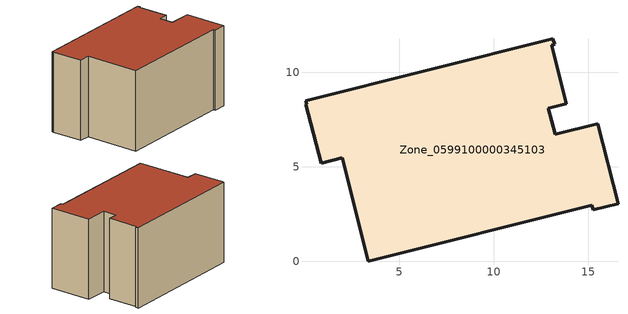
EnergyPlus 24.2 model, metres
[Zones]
Zone_0599100000345103
 floor ground (C_G): 15.26,2.72 15.2,2.96 3.37,0 2,5.47 0.89,5.19 0.05,8.3 0.1,8.32 0.06,8.49 13.14,11.78 13.22,11.48 13.07,11.44 13.85,8.34 12.9,8.1 13.25,6.72 15.51,7.29 16.58,3.05 z0
 wall outside (C_F): 15.2,2.96 15.26,2.72 16.58,3.05 15.51,7.29 13.25,6.72 12.9,8.1 13.85,8.34 13.07,11.44 13.22,11.48 13.14,11.78 0.06,8.49 0.1,8.32 0.05,8.3 0.89,5.19 2,5.47 3.37,0 15.2,2.96 z0:8.29
 roof outside (C_R): 0.06,8.49 0.1,8.32 0.05,8.3 0.89,5.19 2,5.47 3.37,0 15.2,2.96 15.26,2.72 16.58,3.05 15.51,7.29 13.25,6.72 12.9,8.1 13.85,8.34 13.07,11.44 13.22,11.48 13.14,11.78 z8.29
[BUILDING]
Pand.0599100000345103: North Axis=0; Terrain=City; Loads Convergence Tolerance Value=0.04; Temperature Convergence Tolerance Value=0.4; Solar Distribution=FullExterior; Maximum Number of Warmup Days=25; Minimum Number of Warmup Days=1
[Site:Location]
Rotterdam.The.Hague.AP_ZH_NLD Design_Conditions: Latitude=51.96; Longitude=4.45; Time Zone=1; Elevation=-4.5
[SITE:GROUNDTEMPERATURE:BUILDINGSURFACE]
18, 18, 18, 18, 18, 18, 18, 18, 18, 18, 18, 18
[MATERIAL] Thermal Absorptance=0.9; Solar Absorptance=0.7; Visible Absorptance=0.7
Name | Roughness | Thickness | Conductivity | Density | Specific Heat
G.TC.1992-2005 | MediumSmooth | 0.15 | 0.06 | 540 | 1210
F.TC.1992-2005 | Rough | 0.3 | 0.12 | 1920 | 840
R.TC.1992-2005 | MediumRough | 0.2 | 0.08 | 1500 | 1000
[CONSTRUCTION]
C_G: G.TC.1992-2005
C_F: F.TC.1992-2005
C_R: R.TC.1992-2005
[ZONE]
Zone_0599100000345103: Type=1; Multiplier=1; Ceiling Height=Autocalculate; Volume=Autocalculate; Floor Area=autocalculate; Part of Total Floor Area=Yes
[ZONEINFILTRATION:DESIGNFLOWRATE]
Infil_Zone_0599100000345103: Zone or ZoneList or Space or SpaceList=Zone_0599100000345103; Schedule=AlwaysOn; Design Flow Rate Calculation Method=Flow/Area; Flow Rate per Floor Area=0.0015; Constant Term Coefficient=1; Temperature Term Coefficient=0; Velocity Term Coefficient=0; Velocity Squared Term Coefficient=0
[HVACTEMPLATE:ZONE:IDEALLOADSAIRSYSTEM]
Zone_0599100000345103: Maximum Heating Supply Air Temperature=50; Minimum Cooling Supply Air Temperature=13; Maximum Heating Supply Air Humidity Ratio=0.0156; Minimum Cooling Supply Air Humidity Ratio=0.0077; Heating Limit=NoLimit; Cooling Limit=NoLimit; Dehumidification Control Type=ConstantSensibleHeatRatio; Cooling Sensible Heat Ratio=0.7; Dehumidification Setpoint=60; Humidification Control Type=None; Humidification Setpoint=30; Outdoor Air Method=None; Outdoor Air Flow Rate per Person=0.00944; Outdoor Air Flow Rate per Zone Floor Area=0; Outdoor Air Flow Rate per Zone=0; Demand Controlled Ventilation Type=None; Outdoor Air Economizer Type=NoEconomizer; Heat Recovery Type=None; Sensible Heat Recovery Effectiveness=0.7; Latent Heat Recovery Effectiveness=0.65
[ZONECONTROL:THERMOSTAT]
ThermostatControl_Zone_0599100000345103: Zone or ZoneList=Zone_0599100000345103; Control Type Schedule=DualSetpointControlType; Control 1=Thermostat_Zone_0599100000345103; Temperature Difference Between Cutout And Setpoint=0
[THERMOSTATSETPOINT:DUALSETPOINT]
Thermostat_Zone_0599100000345103: Heating Setpoint Temperature Schedule=HeatingSetpoint_Zone_0599100000345103; Cooling Setpoint Temperature Schedule=CoolingSetpoint_Zone_0599100000345103
[SCHEDULE:COMPACT]
HeatingSetpoint_Zone_0599100000345103: Through: 12/31, For: AllDays, Until: 24:00, 21
CoolingSetpoint_Zone_0599100000345103: Through: 12/31, For: AllDays, Until: 24:00, 24
DualSetpointControlType: Through: 12/31, For: AllDays, Until: 24:00, 4
AlwaysOn: Through: 12/31, For: AllDays, Until: 24:00, 1
